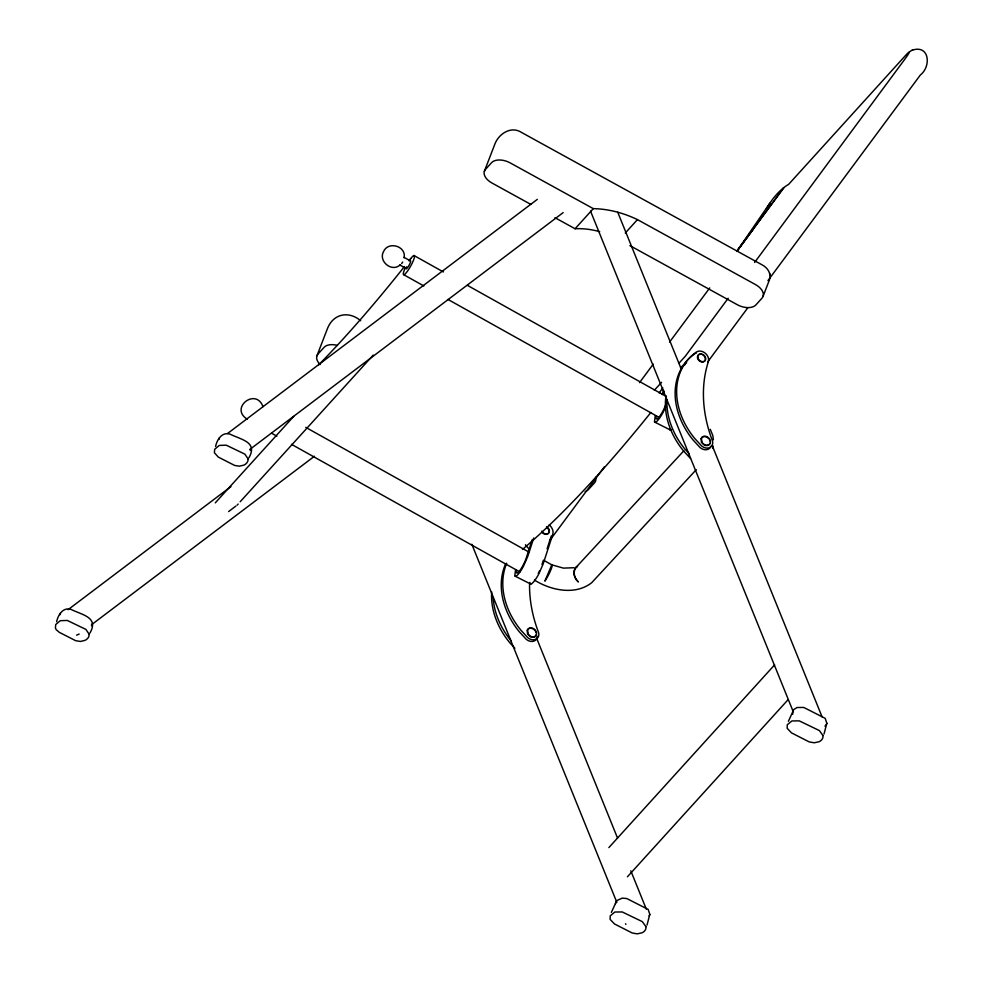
<?xml version="1.0" encoding="UTF-8"?>
<svg xmlns="http://www.w3.org/2000/svg" width="983" height="983" viewBox="0 0 983 983"><rect width="100%" height="100%" fill="white"/><g stroke="black" fill="none" stroke-linecap="round" stroke-linejoin="round"><path stroke-width="1.47" d="M647.023 925.064L649.8 914.325L648.166 909.41L626.749 898.523L622.19 898.143L616.759 900.612L611.365 912.408M824.037 733.982L826.826 723.242L825.192 718.34L803.775 707.453L797.078 707.514L793.785 709.542L788.391 721.325M89.883 633.163C99.123 617.213 82.326 615.039 70.985 609.386C63.01 606.88 58.022 614.989 56.633 621.711M248.859 457.894C258.099 441.945 241.29 439.77 229.961 434.117C221.986 431.598 216.985 439.72 215.596 446.442M404.148 257.779C406.409 246.008 388.322 240.921 383.628 251.427C377.988 261.073 391.762 272.709 400.204 264.857M712.835 448.42L713.302 446.171M615.469 903.647L615.825 902.05M792.851 710.979L792.728 714.223M574.121 567.719L563.443 568.125L551.782 564.832L544.877 581.162L546.216 579.073A10.96 1.61 -62.4 0 0 551.094 569.341A10.96 1.61 -62.4 0 0 551.782 564.832L544.533 560.789M60.049 614.682L60.455 613.109M219.012 439.413L219.43 437.84M515.559 569.919L514.748 575.94A14.622 3.01 -63.3 0 0 523.349 566.466L527.724 556.513L533.732 538.008M655.256 415.895L654.445 421.916A14.622 3.01 -63.3 0 0 663.046 412.442L665.761 406.778M532.208 539.692L526.2 558.197A10.96 2.261 -63.3 0 1 519.503 570.963A10.96 2.261 -63.3 0 1 516.53 570.263M542.002 564.488L543.39 560.212M547.089 548.833L551.254 536.018M662.198 394.552L663.586 390.276M663.255 394.294L664.176 391.443M316.858 356.018L327.474 328.543C333.384 313.466 348.904 310.702 360.7 320.753M484.336 171.361L494.953 143.887C498.909 133.639 511.197 125.713 521.445 132.398L762.267 264.943C767.49 267.585 771.643 273.815 769.492 279.737L763.115 296.227M402.723 262.056L401.642 263.591M736.918 251.169L769.824 203.248M736.697 251.427L783.832 187.618L736.955 251.206L752.867 229.727M639.528 382.633L653.24 364.128M669.632 342.01L709.738 287.921M728.182 298.242L685.298 356.251L679.106 363.059M754.625 262.449L903.316 61.241A28.126 1.352 -51.3 0 0 905.06 55.994L788.624 184.374A30.043 12.005 -53.7 0 0 766.199 209.379M549.546 540.785L604.361 466.839M659.175 392.881L662.837 387.953M707.637 361.977L747.83 307.74M767.932 280.634L920.407 74.941C931.257 66.623 929.721 44.321 912.15 50.194M215.277 502.854L293.671 416.423M240.171 501.772L373.245 355.06M554.965 217.685L575.067 228.744L593.302 208.642A102.22 80.287 42.2 0 1 637.451 219.614L755.448 284.554A14.622 8.663 21.1 0 1 761.972 298.193L755.902 304.902A14.622 8.663 21.1 0 1 737.213 304.669L629.931 245.627M625.286 233.02L637.451 219.614M608.882 847.579L774.616 664.852M627.424 876.799L788.01 699.761M654.334 390.276L661.559 382.338M575.792 567.633L683.885 450.767M696.271 469.665L591.729 582.686C575.288 595.649 550.971 590.439 534.469 580.093M228.621 511.578L235.871 506.061M227.515 433.54L537.308 199.377M249.657 449.575L563.161 212.611M68.073 609.681L230.931 486.585M91.456 624.783L314.425 456.259M79.193 634.047L76.6 635.178M910.295 51.227L912.802 49.838M655.12 422.321L670.455 430.038M515.424 576.345L530.759 584.062M593.302 208.642L510.238 162.92A14.622 8.663 21.1 0 0 491.561 162.686L485.479 169.395A14.622 8.663 21.1 0 0 492.004 183.035L530.857 204.415M403.952 257.3L410.489 260.925A4.387 0.774 -61 0 1 408.264 266.626A4.387 0.774 -61 0 1 406.643 266.798M399.897 265.017L406.434 268.642M413.99 255.519L443.382 271.947M467.429 285.377L666.449 396.567M403.816 274.761L423.845 285.955M447.892 299.397L658.942 417.308M305.713 427.347L528.78 551.979M271.48 433.159L276.825 436.145M291.521 444.353L519.933 571.971M247.347 419.225C229.113 408.142 255.961 387.093 262.965 406.667M689.243 453.777L685.163 449.378A71.12 55.871 42.2 0 1 666.965 399.934M690.533 458.483L683.64 451.05A71.12 55.871 42.2 0 1 665.995 395.903M514.883 648.252L509.784 642.747A71.12 55.871 42.2 0 1 491.672 591.864M625.507 923.762L625.913 924.401M710.254 429.264L712.786 435.432L713.412 439.757M617.742 212.254L681.059 368.6M712.134 445.36L822.071 716.828M590.574 211.21L793.17 711.52M536.411 637.697L617.557 838.106M630.803 870.803L646.335 909.177M471.828 544.263L616.869 902.443M709.554 439.868L709.996 441.035M536.14 632.733L535.698 631.553A5.099 4.006 42.2 0 0 531.115 628.26A5.099 4.006 42.2 0 0 527.183 630.521L527.588 633.949L530.365 636.689A5.099 4.006 42.2 0 0 536.091 634.993M769.628 273.335L769.763 274.036M769.861 274.49L770.008 275.215M669.73 429.288L669.779 429.632A14.622 3.01 -63.3 0 0 671.561 429.546M529.874 582.378L530.083 583.656A14.622 3.01 -63.3 0 0 538.684 574.183L543.058 564.23L552.765 534.347A8.773 6.893 42.2 0 0 549.214 524.934M410.808 258.492A941.8 198.799 -63.1 0 1 409.002 260.802M404.48 266.504A941.8 198.799 -63.1 0 1 318.689 364.865M650.893 412.455A957.614 202.129 -63.1 0 1 522.477 549.423M238.119 504.046A7.336 5.763 42.2 0 1 237.087 505.139M409.37 260.52A10.96 2.003 -60.8 0 1 414.199 258.197A10.96 2.003 -60.8 0 1 405.696 273.372A10.96 2.003 -60.8 0 1 405.279 267.843M649.8 914.325A14.352 8.368 18 0 1 649.136 915.898M826.826 723.255A14.352 8.368 18 0 1 824.934 726.179M251.107 448.961A15.433 9.007 18 0 1 250.407 450.521M92.144 624.23A15.433 9.007 18 0 1 91.444 625.79M547.15 527.711A4.387 3.44 42.2 0 1 547.875 533.855A4.387 3.44 42.2 0 1 541.608 531.52M539.556 570.816A10.96 2.261 -63.3 0 1 538.254 573.372M511.295 641.063A71.12 55.871 42.2 0 1 493.147 597.492M506.712 563.198A71.12 55.871 42.2 0 0 521.027 630.336L527.92 637.783A7.95 6.242 42.2 0 0 536.657 638.852A7.95 6.242 42.2 0 0 537.959 630.889A140.471 110.342 42.2 0 1 529.554 584.32M505.729 563.628A71.12 55.871 42.2 0 0 519.503 632.02L526.396 639.454A7.95 6.242 42.2 0 0 537.345 636.222M546.499 526.765A4.387 3.44 42.2 0 1 548.526 533.228A4.387 3.44 42.2 0 1 541.916 531.176M577.304 566.392A10.96 8.503 46.7 0 0 576.284 579.638L578.176 581.789L576.284 579.638A10.96 8.134 56.5 0 1 577.562 566.171M665.896 404.16A10.96 2.261 -63.3 0 1 659.2 416.939A10.96 2.261 -63.3 0 1 656.226 416.239M696.406 352.995A7.95 6.242 42.2 0 0 694.883 353.708A71.12 55.871 42.2 0 0 693.371 440.323L700.265 447.756A7.95 6.242 42.2 0 0 710.93 446.233M709.959 443.308A5.099 4.006 42.2 0 1 704.221 445.004L701.444 442.264L701.051 438.823A5.099 4.006 42.2 0 1 708.841 438.774M705.29 358.107A4.387 3.44 42.2 0 1 702.046 362.014A4.387 3.44 42.2 0 1 697.438 357.48A4.387 3.44 42.2 0 1 701.493 354.359M702.526 354.74A4.387 3.44 42.2 0 1 704.909 357.099M680.936 367.728A71.12 55.871 42.2 0 1 685.163 364.435M680.506 367.863A71.12 55.871 42.2 0 1 686.675 362.764M320.163 364.521A14.622 8.663 21.1 0 1 318 354.04L324.083 347.343A14.622 8.663 21.1 0 1 337.476 345.426M585.131 491.586A14.622 8.663 21.1 0 0 588.424 489.546L594.506 482.85A14.622 8.663 21.1 0 0 595.6 477.333M529.124 548.821A10.96 6.77 36.5 0 1 525.463 544.729M575.067 228.744A80.606 63.317 42.2 0 1 599.691 231.669M645.966 926.637L645.905 928.48A15.716 9.166 18 0 1 641.96 932.842L637.181 933.85L632.118 932.953L614.473 923.946L610.124 919.388L610.246 915.824L614.891 912.027L622.239 911.954L642.329 921.636L645.966 926.637M822.992 735.554L822.931 737.397A15.716 9.166 18 0 1 818.986 741.772L814.207 742.779L809.144 741.882L791.499 732.863L787.15 728.305L787.272 724.741L791.917 720.944L799.265 720.871L819.355 730.566L822.992 735.554M89.109 634.182L88.974 635.989A16.908 9.867 18 0 1 85.029 640.351L80.446 641.457L75.679 640.707L59.349 632.364L56.203 629.698L55.429 628.026L55.712 624.537L60.295 620.703L67.274 620.445L85.89 629.403L89.109 634.182M248.085 458.914L247.937 460.72A16.908 9.867 18 0 1 243.993 465.082L239.41 466.188L234.642 465.438L218.312 457.095L214.392 452.745L214.675 449.268L219.258 445.434L226.237 445.176L244.865 454.134L248.085 458.914M527.49 630.177L528.338 634.293A4.94 3.883 42.2 0 0 531.864 636.8A5.099 4.006 42.2 0 0 536.558 633.949A5.099 4.006 42.2 0 0 532.835 628.309A5.099 4.006 42.2 0 0 527.49 630.177M708.645 359.913L708.374 361.621A140.471 110.342 42.2 0 0 711.827 439.192A7.95 6.242 42.2 0 1 710.525 447.154A7.95 6.242 42.2 0 1 701.776 446.085L694.883 438.651A71.12 55.871 42.2 0 1 696.406 352.037A7.95 6.242 42.2 0 1 704.307 352.504A7.95 6.242 42.2 0 1 708.645 359.913M701.358 438.492L702.206 442.608A4.94 3.883 42.2 0 0 705.72 445.115A5.099 4.006 42.2 0 0 710.414 442.252A5.099 4.006 42.2 0 0 706.691 436.612A5.099 4.006 42.2 0 0 701.358 438.492M697.856 357.812A4.387 3.44 42.2 0 0 704.492 361.154A4.387 3.44 42.2 0 0 702.833 354.408A4.387 3.44 42.2 0 0 697.856 357.812"/></g></svg>
